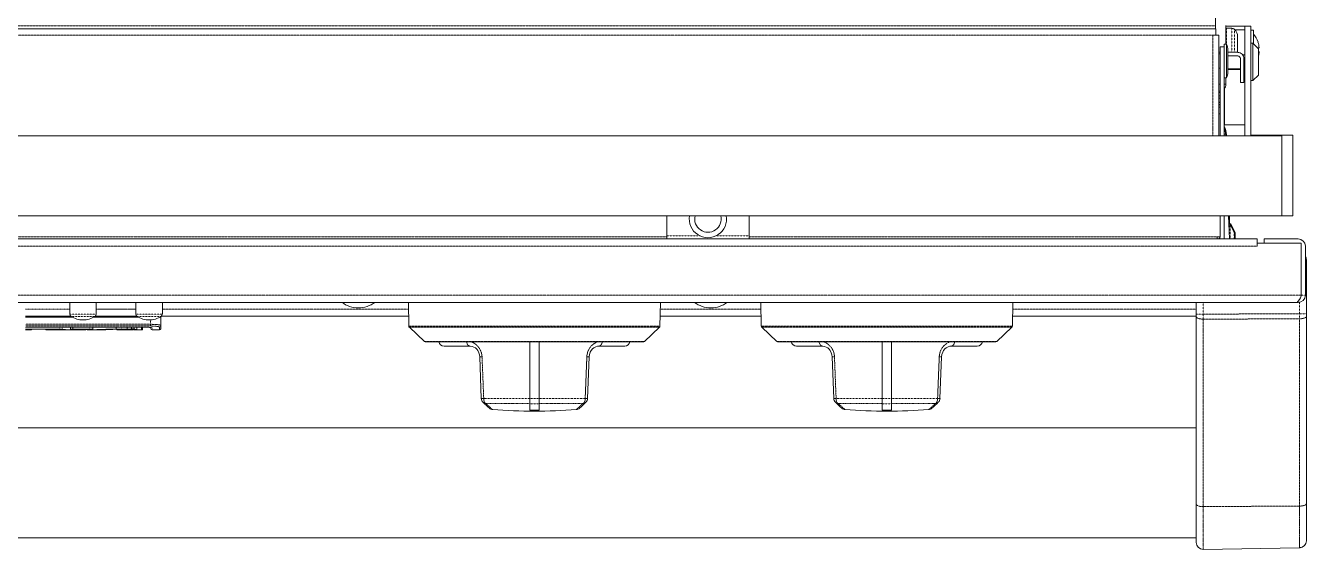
# Model space of a CAD drawing. Header units: millimetres. Extents: x 60499 to 556746, y 248297 to 497145.
# Drawn here: x 167626 to 179834, y 472501 to 477499 of the extents above; entities that cross this region are included whole.
import ezdxf

# ---------------------------------------------------------------- set-up
doc = ezdxf.new("R2010")
doc.units = ezdxf.units.MM
doc.linetypes.add('PHANTOM', pattern=[20, 10, -2, 2, -2, 2, -2])

msp = doc.modelspace()

# ---------------------------------------------------------------- linework, layer by layer
at = {"color": 7, "lineweight": 13, "ltscale": 0.03937}
for p, q in [((178969, 477497), (178969, 489141)), ((155841, 477467), (178970, 477467)), ((179247, 476448), (179247, 477493)), ((179306, 477493), (179306, 476452)), ((178999, 476448), (178999, 477408)), ((179011, 477297), (179011, 476448)), ((179051, 477297), (179051, 476448)), ((155245, 476448), (179600, 476448)), ((179600, 476452), (179600, 475684)), ((179600, 476448), (179600, 475684)), ((179705, 475684), (179705, 476452)), ((155245, 475684), (179600, 475684)), ((155512, 475464), (179366, 475464)), ((155120, 474858), (179756, 474858)), ((168919, 474725), (171278, 474725)), ((173675, 474725), (174637, 474725)), ((177034, 474725), (178785, 474725)), ((178784, 474722), (178784, 473661)), ((178785, 474722), (178785, 472933)), ((179834, 472938), (179834, 474725)), ((168754, 474622), (167626, 474622)), ((171438, 474482), (173515, 474482)), ((174797, 474482), (176875, 474482)), ((178785, 473661), (156109, 473661)), ((178785, 472611), (156109, 472611)), ((178784, 472611), (156109, 472611)), ((178851, 472501), (179768, 472517)), ((178852, 472501), (179769, 472517))]:
    msp.add_line(p, q, dxfattribs=at)
at = {"color": 7, "linetype": 'PHANTOM', "lineweight": 13, "ltscale": 0.03937}
for p, q in [((178969, 477497), (155841, 477497)), ((155867, 477408), (178944, 477408)), ((178944, 476448), (178944, 477408)), ((155512, 475395), (179366, 475395)), ((173737, 475484), (161140, 475484)), ((178985, 475484), (174524, 475484)), ((155092, 474926), (179785, 474926)), ((168930, 474793), (171277, 474793)), ((173676, 474793), (174636, 474793)), ((177035, 474793), (178785, 474793)), ((167626, 474649), (168818, 474649)), ((178852, 474746), (179769, 474749)), ((178852, 474698), (179769, 474701)), ((178852, 474698), (178852, 472909)), ((179769, 472915), (179769, 474701)), ((167626, 474633), (168818, 474633)), ((168754, 474622), (167626, 474622)), ((173673, 474630), (171280, 474630)), ((173669, 474621), (171284, 474621)), ((177032, 474630), (174639, 474630)), ((177028, 474621), (174643, 474621)), ((171429, 474486), (173524, 474486)), ((174788, 474486), (176883, 474486)), ((179769, 472915), (178852, 472909))]:
    msp.add_line(p, q, dxfattribs=at)
at = {"color": 7, "lineweight": 13, "ltscale": 0.00535}
msp.add_line((179067, 477321), (179067, 477501), dxfattribs=at)
at = {"color": 7, "lineweight": 13, "ltscale": 0.005356}
msp.add_line((179247, 477493), (179068, 477493), dxfattribs=at)
at = {"color": 7, "linetype": 'PHANTOM', "lineweight": 13, "ltscale": 2.52311e-06}
msp.add_line((179070, 477473), (179070, 477473), dxfattribs=at)
at = {"color": 7, "linetype": 'PHANTOM', "lineweight": 13, "ltscale": 0.003527}
for p, q in [((179072, 477473), (179072, 477354)), ((179123, 477473), (179123, 477354))]:
    msp.add_line(p, q, dxfattribs=at)
at = {"color": 7, "lineweight": 13, "ltscale": 0.001538}
msp.add_line((179123, 477473), (179072, 477473), dxfattribs=at)
at = {"color": 7, "linetype": 'PHANTOM', "lineweight": 13, "ltscale": 0.003302}
msp.add_line((179149, 477463), (179149, 477352), dxfattribs=at)
at = {"color": 7, "lineweight": 13, "ltscale": 0.002797}
msp.add_line((179153, 477458), (179247, 477458), dxfattribs=at)
at = {"color": 7, "lineweight": 13, "ltscale": 0.00175}
msp.add_line((179306, 477493), (179247, 477493), dxfattribs=at)
at = {"color": 7, "lineweight": 13, "ltscale": 0.0071}
msp.add_line((179247, 477220), (179247, 477458), dxfattribs=at)
at = {"color": 7, "lineweight": 13, "ltscale": 0.000674991}
msp.add_line((179306, 477454), (179329, 477454), dxfattribs=at)
at = {"color": 7, "lineweight": 13, "ltscale": 0.003787}
msp.add_line((179329, 477454), (179329, 477327), dxfattribs=at)
at = {"color": 7, "lineweight": 13, "ltscale": 0.000774954}
msp.add_line((178944, 477408), (178970, 477408), dxfattribs=at)
at = {"color": 7, "lineweight": 13, "ltscale": 0.000242819}
msp.add_line((178970, 477408), (178978, 477408), dxfattribs=at)
at = {"color": 7, "lineweight": 13, "ltscale": 0.000644414}
msp.add_line((178978, 477408), (178999, 477408), dxfattribs=at)
at = {"color": 7, "linetype": 'PHANTOM', "lineweight": 13, "ltscale": 0.000985333}
msp.add_line((179072, 477354), (179072, 477321), dxfattribs=at)
at = {"color": 7, "linetype": 'PHANTOM', "lineweight": 13, "ltscale": 0.003285}
msp.add_line((179123, 477354), (179123, 477244), dxfattribs=at)
at = {"color": 7, "linetype": 'PHANTOM', "lineweight": 13, "ltscale": 0.003212}
msp.add_line((179149, 477352), (179149, 477244), dxfattribs=at)
at = {"color": 7, "lineweight": 13, "ltscale": 0.000693013}
msp.add_line((179179, 477393), (179179, 477370), dxfattribs=at)
at = {"color": 7, "lineweight": 13, "ltscale": 0.001031}
msp.add_line((179179, 477370), (179179, 477335), dxfattribs=at)
at = {"color": 7, "lineweight": 13, "ltscale": 0.001179}
msp.add_line((179179, 477335), (179179, 477295), dxfattribs=at)
at = {"color": 7, "lineweight": 13, "ltscale": 2.57117e-05}
msp.add_line((179373, 477342), (179373, 477342), dxfattribs=at)
at = {"color": 7, "lineweight": 13, "ltscale": 0.000347348}
for p, q in [((178999, 477244), (179011, 477244)), ((179011, 477229), (178999, 477229)), ((179011, 477093), (178999, 477093)), ((178999, 476860), (179011, 476860)), ((178999, 476829), (179011, 476829)), ((178999, 476805), (179011, 476805)), ((179011, 476722), (178999, 476722))]:
    msp.add_line(p, q, dxfattribs=at)
at = {"color": 7, "lineweight": 13, "ltscale": 0.0012}
msp.add_line((179051, 477297), (179011, 477297), dxfattribs=at)
at = {"color": 7, "lineweight": 13, "ltscale": 0.000712477}
msp.add_line((179051, 477297), (179051, 477321), dxfattribs=at)
at = {"color": 7, "lineweight": 13, "ltscale": 0.00062501}
for p, q in [((179072, 477321), (179051, 477321)), ((179072, 477000), (179051, 477000))]:
    msp.add_line(p, q, dxfattribs=at)
at = {"color": 7, "lineweight": 13, "ltscale": 0.004787}
msp.add_line((179072, 477161), (179072, 477321), dxfattribs=at)
at = {"color": 7, "lineweight": 13, "ltscale": 0.003125}
for p, q in [((179085, 477161), (179085, 477266)), ((179085, 477161), (179085, 477056)), ((179705, 476452), (179600, 476452)), ((179600, 475684), (179705, 475684))]:
    msp.add_line(p, q, dxfattribs=at)
at = {"color": 7, "lineweight": 13, "ltscale": 0.002819}
for p, q in [((179085, 477244), (179180, 477244)), ((179180, 477211), (179085, 477211))]:
    msp.add_line(p, q, dxfattribs=at)
at = {"color": 7, "lineweight": 13, "ltscale": 0.001525}
msp.add_line((179179, 477295), (179179, 477244), dxfattribs=at)
at = {"color": 7, "lineweight": 13, "ltscale": 0.000585901}
msp.add_line((179228, 477220), (179247, 477220), dxfattribs=at)
at = {"color": 7, "lineweight": 13, "ltscale": 0.000549977}
for p, q in [((179306, 477331), (179325, 477331)), ((179306, 476974), (179325, 476974))]:
    msp.add_line(p, q, dxfattribs=at)
at = {"color": 7, "lineweight": 13, "ltscale": 0.010625}
msp.add_line((179325, 477331), (179325, 476974), dxfattribs=at)
at = {"color": 7, "lineweight": 13, "ltscale": 0.002227}
for p, q in [((179378, 477278), (179325, 477331)), ((179378, 477027), (179325, 476974))]:
    msp.add_line(p, q, dxfattribs=at)
at = {"color": 7, "lineweight": 13, "ltscale": 0.000353595}
msp.add_line((179384, 477288), (179372, 477288), dxfattribs=at)
at = {"color": 7, "lineweight": 13, "ltscale": 0.007475}
msp.add_line((179378, 477278), (179378, 477027), dxfattribs=at)
at = {"color": 7, "lineweight": 13, "ltscale": 0.000202209}
msp.add_line((179378, 477250), (179384, 477250), dxfattribs=at)
at = {"color": 7, "lineweight": 13, "ltscale": 0.004788}
msp.add_line((179072, 477000), (179072, 477161), dxfattribs=at)
at = {"color": 7, "lineweight": 13, "ltscale": 0.006775}
for p, q in [((179206, 477184), (179206, 476957)), ((179239, 477184), (179239, 476957))]:
    msp.add_line(p, q, dxfattribs=at)
at = {"color": 7, "lineweight": 13, "ltscale": 0.0018}
msp.add_line((179067, 476939), (179067, 477000), dxfattribs=at)
at = {"color": 7, "lineweight": 13, "ltscale": 0.003594}
for p, q in [((179085, 477085), (179206, 477085)), ((179085, 477080), (179206, 477080))]:
    msp.add_line(p, q, dxfattribs=at)
at = {"color": 7, "lineweight": 13, "ltscale": 0.003824}
for p, q in [((179205, 477085), (179205, 476957)), ((179205, 476957), (179205, 477085)), ((179206, 476957), (179206, 477085))]:
    msp.add_line(p, q, dxfattribs=at)
at = {"color": 7, "lineweight": 13, "ltscale": 0.000242939}
msp.add_line((179239, 477085), (179247, 477085), dxfattribs=at)
at = {"color": 7, "lineweight": 13, "ltscale": 0.000242639}
msp.add_line((179239, 477080), (179247, 477080), dxfattribs=at)
at = {"color": 7, "lineweight": 13, "ltscale": 0.000150065}
for p, q in [((179247, 477080), (179247, 477085)), ((179103, 475608), (179108, 475608))]:
    msp.add_line(p, q, dxfattribs=at)
at = {"color": 7, "linetype": 'PHANTOM', "lineweight": 13, "ltscale": 0.000347408}
msp.add_line((178999, 476939), (179011, 476939), dxfattribs=at)
at = {"color": 7, "lineweight": 13, "ltscale": 5.94132e-05}
msp.add_line((178999, 476873), (179001, 476873), dxfattribs=at)
at = {"color": 7, "linetype": 'PHANTOM', "lineweight": 13, "ltscale": 0.000481433}
msp.add_line((179051, 476939), (179067, 476939), dxfattribs=at)
at = {"color": 7, "lineweight": 13, "ltscale": 0.010319}
msp.add_line((179054, 476900), (179054, 476553), dxfattribs=at)
at = {"color": 7, "lineweight": 13, "ltscale": 1.622e-06}
msp.add_line((179205, 476957), (179205, 476957), dxfattribs=at)
at = {"color": 7, "lineweight": 13, "ltscale": 0.000999991}
msp.add_line((179239, 476957), (179206, 476957), dxfattribs=at)
at = {"color": 7, "lineweight": 13, "ltscale": 1.56192e-06}
msp.add_line((179206, 476957), (179206, 476957), dxfattribs=at)
at = {"color": 7, "lineweight": 13, "ltscale": 8.65065e-05}
for p, q in [((179051, 476805), (179054, 476805)), ((179051, 476670), (179054, 476670))]:
    msp.add_line(p, q, dxfattribs=at)
at = {"color": 7, "linetype": 'PHANTOM', "lineweight": 13, "ltscale": 0.000347348}
msp.add_line((179011, 476656), (178999, 476656), dxfattribs=at)
at = {"color": 7, "lineweight": 13, "ltscale": 0.00575}
msp.add_line((179247, 476553), (179054, 476553), dxfattribs=at)
at = {"color": 7, "lineweight": 13, "ltscale": 0.000362708}
msp.add_line((179066, 476448), (179066, 476460), dxfattribs=at)
at = {"color": 7, "lineweight": 13, "ltscale": 0.000355373}
msp.add_line((179073, 476448), (179073, 476460), dxfattribs=at)
at = {"color": 7, "lineweight": 13, "ltscale": 0.00875}
msp.add_line((179600, 476452), (179306, 476452), dxfattribs=at)
at = {"color": 7, "lineweight": 13, "ltscale": 0.005692}
for p, q in [((173737, 475492), (173737, 475684)), ((174524, 475684), (174524, 475492))]:
    msp.add_line(p, q, dxfattribs=at)
at = {"color": 7, "lineweight": 13, "ltscale": 0.005937}
for p, q in [((179011, 475484), (179011, 475684)), ((179051, 475484), (179051, 475684))]:
    msp.add_line(p, q, dxfattribs=at)
at = {"color": 7, "lineweight": 13, "ltscale": 0.006545}
msp.add_line((179100, 475464), (179093, 475684), dxfattribs=at)
at = {"color": 7, "lineweight": 13, "ltscale": 0.002244}
msp.add_line((179102, 475608), (179100, 475684), dxfattribs=at)
at = {"color": 7, "lineweight": 13, "ltscale": 0.000159316}
msp.add_line((179095, 475609), (179101, 475609), dxfattribs=at)
at = {"color": 7, "linetype": 'PHANTOM', "lineweight": 13, "ltscale": 0.004304}
msp.add_line((179101, 475609), (179101, 475464), dxfattribs=at)
at = {"color": 7, "linetype": 'PHANTOM', "lineweight": 13, "ltscale": 0.00010585}
msp.add_line((179108, 475608), (179108, 475605), dxfattribs=at)
at = {"color": 7, "linetype": 'PHANTOM', "lineweight": 13, "ltscale": 0.004166}
msp.add_line((179108, 475604), (179108, 475464), dxfattribs=at)
at = {"color": 7, "lineweight": 13, "ltscale": 0.002582}
for p, q in [((179147, 475526), (179108, 475604)), ((179154, 475526), (179115, 475604))]:
    msp.add_line(p, q, dxfattribs=at)
at = {"color": 7, "linetype": 'PHANTOM', "lineweight": 13, "ltscale": 0.000412708}
msp.add_line((179115, 475604), (179115, 475590), dxfattribs=at)
at = {"color": 7, "linetype": 'PHANTOM', "lineweight": 13, "ltscale": 0.001855}
msp.add_line((179147, 475464), (179147, 475526), dxfattribs=at)
at = {"color": 7, "lineweight": 13, "ltscale": 0.001744}
msp.add_line((179148, 475464), (179148, 475523), dxfattribs=at)
at = {"color": 7, "linetype": 'PHANTOM', "lineweight": 13, "ltscale": 0.001848}
msp.add_line((179154, 475464), (179154, 475526), dxfattribs=at)
at = {"color": 7, "lineweight": 13, "ltscale": 0.001737}
msp.add_line((179155, 475464), (179155, 475522), dxfattribs=at)
at = {"color": 7, "lineweight": 13, "ltscale": 0.000850047}
for p, q in [((173737, 475464), (173737, 475492)), ((174524, 475464), (174524, 475492)), ((179366, 475395), (179366, 475424))]:
    msp.add_line(p, q, dxfattribs=at)
at = {"color": 7, "linetype": 'PHANTOM', "lineweight": 13, "ltscale": 0.009382}
msp.add_line((173737, 475492), (174052, 475492), dxfattribs=at)
at = {"color": 7, "linetype": 'PHANTOM', "lineweight": 13, "ltscale": 0.009407}
msp.add_line((174208, 475492), (174524, 475492), dxfattribs=at)
at = {"color": 7, "lineweight": 13, "ltscale": 0.000604945}
msp.add_line((178985, 475484), (178985, 475464), dxfattribs=at)
at = {"color": 7, "lineweight": 13, "ltscale": 0.000775014}
msp.add_line((178985, 475484), (179011, 475484), dxfattribs=at)
at = {"color": 7, "lineweight": 13, "ltscale": 0.002045}
msp.add_line((179366, 475395), (179366, 475464), dxfattribs=at)
at = {"color": 7, "lineweight": 13, "ltscale": 0.012475}
msp.add_line((179785, 475424), (179366, 475424), dxfattribs=at)
at = {"color": 7, "lineweight": 13, "ltscale": 0.001195}
msp.add_line((179431, 475424), (179431, 475464), dxfattribs=at)
at = {"color": 7, "lineweight": 13, "ltscale": 0.00968}
msp.add_line((179756, 475464), (179431, 475464), dxfattribs=at)
at = {"color": 7, "lineweight": 13, "ltscale": 0.014805}
msp.add_line((179785, 475424), (179785, 474926), dxfattribs=at)
at = {"color": 7, "lineweight": 13, "ltscale": 0.013955}
msp.add_line((179825, 475395), (179825, 474926), dxfattribs=at)
at = {"color": 7, "linetype": 'PHANTOM', "lineweight": 13, "ltscale": 0.000284691}
msp.add_line((179834, 475265), (179825, 475265), dxfattribs=at)
at = {"color": 7, "lineweight": 13, "ltscale": 0.015365}
msp.add_line((179834, 474749), (179834, 475265), dxfattribs=at)
at = {"color": 7, "linetype": 'PHANTOM', "lineweight": 13, "ltscale": 0.001195}
msp.add_line((179825, 474926), (179785, 474926), dxfattribs=at)
at = {"color": 7, "lineweight": 13, "ltscale": 4.63847e-05}
msp.add_line((179785, 474925), (179785, 474926), dxfattribs=at)
at = {"color": 7, "linetype": 'PHANTOM', "lineweight": 13, "ltscale": 0.012545}
msp.add_line((167626, 474793), (168048, 474793), dxfattribs=at)
at = {"color": 7, "lineweight": 13, "ltscale": 0.003343}
for p, q in [((168048, 474858), (168048, 474745)), ((168300, 474858), (168300, 474745)), ((168678, 474858), (168678, 474745)), ((168930, 474858), (168930, 474745))]:
    msp.add_line(p, q, dxfattribs=at)
at = {"color": 7, "linetype": 'PHANTOM', "lineweight": 13, "ltscale": 0.01125}
msp.add_line((168300, 474793), (168678, 474793), dxfattribs=at)
at = {"color": 7, "lineweight": 13, "ltscale": 0.00678}
for p, q in [((171280, 474630), (171276, 474858)), ((173673, 474630), (173677, 474858)), ((174639, 474630), (174635, 474858)), ((177032, 474630), (177036, 474858))]:
    msp.add_line(p, q, dxfattribs=at)
at = {"color": 7, "lineweight": 13, "ltscale": 0.003317}
msp.add_line((178785, 474858), (178785, 474746), dxfattribs=at)
at = {"color": 7, "linetype": 'PHANTOM', "lineweight": 13, "ltscale": 0.003317}
msp.add_line((178852, 474858), (178852, 474746), dxfattribs=at)
at = {"color": 7, "lineweight": 13, "ltscale": 0.000338817}
msp.add_line((179756, 474858), (179756, 474869), dxfattribs=at)
at = {"color": 7, "linetype": 'PHANTOM', "lineweight": 13, "ltscale": 0.003266}
msp.add_line((179769, 474749), (179769, 474859), dxfattribs=at)
at = {"color": 7, "lineweight": 13, "ltscale": 0.012852}
msp.add_line((167626, 474725), (168058, 474725), dxfattribs=at)
at = {"color": 7, "lineweight": 13, "ltscale": 0.013259}
msp.add_line((168072, 474716), (167626, 474716), dxfattribs=at)
at = {"color": 7, "linetype": 'PHANTOM', "lineweight": 13, "ltscale": 0.0075}
for p, q in [((168048, 474745), (168300, 474745)), ((168678, 474745), (168930, 474745))]:
    msp.add_line(p, q, dxfattribs=at)
at = {"color": 7, "linetype": 'PHANTOM', "lineweight": 13, "ltscale": 0.003393}
for p, q in [((168060, 474723), (168174, 474723)), ((168174, 474723), (168288, 474723)), ((168690, 474723), (168804, 474723)), ((168804, 474723), (168918, 474723))]:
    msp.add_line(p, q, dxfattribs=at)
at = {"color": 7, "lineweight": 13, "ltscale": 0.012678}
msp.add_line((168702, 474716), (168276, 474716), dxfattribs=at)
at = {"color": 7, "lineweight": 13, "ltscale": 0.011863}
msp.add_line((168289, 474725), (168688, 474725), dxfattribs=at)
at = {"color": 7, "linetype": 'PHANTOM', "lineweight": 13, "ltscale": 0.001223}
msp.add_line((168818, 474690), (168818, 474649), dxfattribs=at)
at = {"color": 7, "linetype": 'PHANTOM', "lineweight": 13, "ltscale": 0.000496331}
msp.add_line((168818, 474649), (168818, 474633), dxfattribs=at)
at = {"color": 7, "lineweight": 13, "ltscale": 0.0003168}
msp.add_line((168916, 474716), (168906, 474716), dxfattribs=at)
at = {"color": 7, "lineweight": 13, "ltscale": 0.002354}
msp.add_line((168916, 474716), (168916, 474637), dxfattribs=at)
at = {"color": 7, "lineweight": 13, "ltscale": 8.66267e-05}
msp.add_line((178784, 474725), (178784, 474722), dxfattribs=at)
at = {"color": 7, "linetype": 'PHANTOM', "lineweight": 13, "ltscale": 0.002009}
msp.add_line((178852, 474746), (178785, 474746), dxfattribs=at)
at = {"color": 7, "lineweight": 13, "ltscale": 0.000725573}
for p, q in [((178785, 474746), (178785, 474722)), ((179834, 474725), (179834, 474749))]:
    msp.add_line(p, q, dxfattribs=at)
at = {"color": 7, "linetype": 'PHANTOM', "lineweight": 13, "ltscale": 0.001433}
for p, q in [((178852, 474746), (178852, 474698)), ((179769, 474701), (179769, 474749))]:
    msp.add_line(p, q, dxfattribs=at)
at = {"color": 7, "linetype": 'PHANTOM', "lineweight": 13, "ltscale": 0.001941}
msp.add_line((179769, 474749), (179834, 474749), dxfattribs=at)
at = {"color": 7, "lineweight": 13, "ltscale": 0.007763}
msp.add_line((167887, 474603), (167626, 474603), dxfattribs=at)
at = {"color": 7, "lineweight": 13, "ltscale": 0.001653}
msp.add_line((167682, 474595), (167626, 474595), dxfattribs=at)
at = {"color": 7, "linetype": 'PHANTOM', "lineweight": 13, "ltscale": 7.7976e-05}
msp.add_line((167682, 474597), (167682, 474599), dxfattribs=at)
at = {"color": 7, "lineweight": 13, "ltscale": 8.24215e-05}
msp.add_line((167682, 474597), (167682, 474599), dxfattribs=at)
at = {"color": 7, "lineweight": 13, "ltscale": 3.59458e-05}
msp.add_line((167682, 474595), (167682, 474597), dxfattribs=at)
at = {"color": 7, "lineweight": 13, "ltscale": 1.60297e-06}
msp.add_line((167682, 474597), (167682, 474597), dxfattribs=at)
at = {"color": 7, "lineweight": 13, "ltscale": 1.19384e-05}
msp.add_line((167682, 474596), (167682, 474595), dxfattribs=at)
at = {"color": 7, "lineweight": 13, "ltscale": 4.37654e-05}
msp.add_line((167718, 474602), (167720, 474602), dxfattribs=at)
at = {"color": 7, "lineweight": 13, "ltscale": 0.000826205}
msp.add_line((167752, 474602), (167780, 474602), dxfattribs=at)
at = {"color": 7, "lineweight": 13, "ltscale": 0.000143494}
msp.add_line((167780, 474602), (167785, 474602), dxfattribs=at)
at = {"color": 7, "lineweight": 13, "ltscale": 4.89002e-05}
msp.add_line((167819, 474598), (167819, 474599), dxfattribs=at)
at = {"color": 7, "lineweight": 13, "ltscale": 0.00197}
msp.add_line((167886, 474595), (167820, 474595), dxfattribs=at)
at = {"color": 7, "lineweight": 13, "ltscale": 2.03077e-05}
msp.add_line((167886, 474595), (167886, 474596), dxfattribs=at)
at = {"color": 7, "lineweight": 13, "ltscale": 0.001936}
msp.add_line((167952, 474603), (167887, 474603), dxfattribs=at)
at = {"color": 7, "lineweight": 13, "ltscale": 7.16185e-05}
msp.add_line((167902, 474596), (167904, 474596), dxfattribs=at)
at = {"color": 7, "lineweight": 13, "ltscale": 0.000263482}
msp.add_line((167904, 474596), (167913, 474596), dxfattribs=at)
at = {"color": 7, "lineweight": 13, "ltscale": 0.000449638}
msp.add_line((167913, 474596), (167928, 474595), dxfattribs=at)
at = {"color": 7, "lineweight": 13, "ltscale": 0.00457}
msp.add_line((168082, 474595), (167928, 474595), dxfattribs=at)
at = {"color": 7, "linetype": 'PHANTOM', "lineweight": 13, "ltscale": 0.000563013}
msp.add_line((167952, 474603), (167952, 474622), dxfattribs=at)
at = {"color": 7, "lineweight": 13, "ltscale": 9.0682e-05}
msp.add_line((167955, 474603), (167952, 474603), dxfattribs=at)
at = {"color": 7, "linetype": 'PHANTOM', "lineweight": 13, "ltscale": 0.000597736}
msp.add_line((167979, 474602), (167979, 474622), dxfattribs=at)
at = {"color": 7, "lineweight": 13, "ltscale": 2.47084e-05}
msp.add_line((167980, 474602), (167979, 474602), dxfattribs=at)
at = {"color": 7, "lineweight": 13, "ltscale": 0.000585841}
msp.add_line((168054, 474602), (168054, 474622), dxfattribs=at)
at = {"color": 7, "lineweight": 13, "ltscale": 9.03513e-05}
msp.add_line((168076, 474619), (168076, 474622), dxfattribs=at)
at = {"color": 7, "lineweight": 13, "ltscale": 0.000473984}
msp.add_line((168076, 474619), (168076, 474603), dxfattribs=at)
at = {"color": 7, "lineweight": 13, "ltscale": 0.00434}
msp.add_line((168222, 474603), (168076, 474603), dxfattribs=at)
at = {"color": 7, "lineweight": 13, "ltscale": 0.000168899}
msp.add_line((168087, 474595), (168082, 474595), dxfattribs=at)
at = {"color": 7, "lineweight": 13, "ltscale": 0.000203276}
msp.add_line((168094, 474596), (168087, 474595), dxfattribs=at)
at = {"color": 7, "lineweight": 13, "ltscale": 1.69815e-05}
msp.add_line((168089, 474601), (168089, 474601), dxfattribs=at)
at = {"color": 7, "linetype": 'PHANTOM', "lineweight": 13, "ltscale": 0.00015427}
msp.add_line((168094, 474596), (168094, 474601), dxfattribs=at)
at = {"color": 7, "lineweight": 13, "ltscale": 0.000201595}
msp.add_line((168101, 474596), (168094, 474596), dxfattribs=at)
at = {"color": 7, "lineweight": 13, "ltscale": 5.23845e-05}
msp.add_line((168120, 474598), (168120, 474596), dxfattribs=at)
at = {"color": 7, "lineweight": 13, "ltscale": 2.27526e-05}
msp.add_line((168120, 474595), (168120, 474596), dxfattribs=at)
at = {"color": 7, "lineweight": 13, "ltscale": 0.00235}
msp.add_line((168199, 474595), (168120, 474595), dxfattribs=at)
at = {"color": 7, "lineweight": 13, "ltscale": 4.722e-05}
msp.add_line((168199, 474598), (168199, 474596), dxfattribs=at)
at = {"color": 7, "lineweight": 13, "ltscale": 2.0445e-06}
msp.add_line((168199, 474597), (168199, 474597), dxfattribs=at)
at = {"color": 7, "lineweight": 13, "ltscale": 2.76357e-06}
msp.add_line((168199, 474597), (168199, 474597), dxfattribs=at)
at = {"color": 7, "lineweight": 13, "ltscale": 0.000127717}
msp.add_line((168212, 474596), (168212, 474600), dxfattribs=at)
at = {"color": 7, "lineweight": 13, "ltscale": 0.004349}
msp.add_line((168360, 474595), (168214, 474595), dxfattribs=at)
at = {"color": 7, "lineweight": 13, "ltscale": 0.000481943}
msp.add_line((168238, 474603), (168222, 474603), dxfattribs=at)
at = {"color": 7, "linetype": 'PHANTOM', "lineweight": 13, "ltscale": 0.000550878}
msp.add_line((168238, 474604), (168238, 474622), dxfattribs=at)
at = {"color": 7, "lineweight": 13, "ltscale": 0.00024219}
msp.add_line((168247, 474603), (168238, 474603), dxfattribs=at)
at = {"color": 7, "lineweight": 13, "ltscale": 6.61299e-05}
msp.add_line((168239, 474601), (168241, 474601), dxfattribs=at)
at = {"color": 7, "lineweight": 13, "ltscale": 0.000135287}
msp.add_line((168266, 474618), (168266, 474622), dxfattribs=at)
at = {"color": 7, "lineweight": 13, "ltscale": 0.000436978}
msp.add_line((168266, 474618), (168266, 474603), dxfattribs=at)
at = {"color": 7, "lineweight": 13, "ltscale": 4.55361e-05}
msp.add_line((168488, 474622), (168488, 474621), dxfattribs=at)
at = {"color": 7, "lineweight": 13, "ltscale": 0.000493928}
msp.add_line((168488, 474621), (168488, 474604), dxfattribs=at)
at = {"color": 7, "lineweight": 13, "ltscale": 0.00013024}
msp.add_line((168496, 474596), (168496, 474601), dxfattribs=at)
at = {"color": 7, "lineweight": 13, "ltscale": 2.73996e-06}
msp.add_line((168496, 474596), (168496, 474596), dxfattribs=at)
at = {"color": 7, "lineweight": 13, "ltscale": 6.43935e-05}
msp.add_line((168498, 474596), (168496, 474596), dxfattribs=at)
at = {"color": 7, "linetype": 'PHANTOM', "lineweight": 13, "ltscale": 0.000136849}
msp.add_line((168498, 474596), (168498, 474601), dxfattribs=at)
at = {"color": 7, "lineweight": 13, "ltscale": 0.000400798}
msp.add_line((168512, 474596), (168498, 474596), dxfattribs=at)
at = {"color": 7, "lineweight": 13, "ltscale": 0.000135647}
msp.add_line((168512, 474596), (168512, 474601), dxfattribs=at)
at = {"color": 7, "lineweight": 13, "ltscale": 0.004232}
msp.add_line((168654, 474596), (168512, 474596), dxfattribs=at)
at = {"color": 7, "linetype": 'PHANTOM', "lineweight": 13, "ltscale": 0.000559289}
msp.add_line((168542, 474603), (168542, 474622), dxfattribs=at)
at = {"color": 7, "lineweight": 13, "ltscale": 1.56234e-05}
msp.add_line((168543, 474603), (168542, 474603), dxfattribs=at)
at = {"color": 7, "lineweight": 13, "ltscale": 0.001552}
msp.add_line((168595, 474602), (168543, 474603), dxfattribs=at)
at = {"color": 7, "lineweight": 13, "ltscale": 0.000152107}
msp.add_line((168595, 474617), (168595, 474622), dxfattribs=at)
at = {"color": 7, "lineweight": 13, "ltscale": 0.000412948}
msp.add_line((168595, 474617), (168595, 474603), dxfattribs=at)
at = {"color": 7, "lineweight": 13, "ltscale": 3.07579e-05}
msp.add_line((168595, 474602), (168595, 474603), dxfattribs=at)
at = {"color": 7, "lineweight": 13, "ltscale": 0.000491886}
msp.add_line((168637, 474622), (168637, 474606), dxfattribs=at)
at = {"color": 7, "lineweight": 13, "ltscale": 5.12151e-05}
msp.add_line((168659, 474606), (168658, 474607), dxfattribs=at)
at = {"color": 7, "linetype": 'PHANTOM', "lineweight": 13, "ltscale": 0.000474945}
msp.add_line((168659, 474606), (168659, 474622), dxfattribs=at)
at = {"color": 7, "lineweight": 13, "ltscale": 0.000131473}
msp.add_line((168669, 474602), (168665, 474604), dxfattribs=at)
at = {"color": 7, "linetype": 'PHANTOM', "lineweight": 13, "ltscale": 0.000610592}
msp.add_line((168668, 474602), (168668, 474622), dxfattribs=at)
at = {"color": 7, "lineweight": 13, "ltscale": 0.00051195}
msp.add_line((168687, 474622), (168687, 474605), dxfattribs=at)
at = {"color": 7, "lineweight": 13, "ltscale": 5.31054e-05}
msp.add_line((168687, 474605), (168687, 474603), dxfattribs=at)
at = {"color": 7, "lineweight": 13, "ltscale": 0.000222514}
msp.add_line((168687, 474603), (168687, 474596), dxfattribs=at)
at = {"color": 7, "lineweight": 13, "ltscale": 0.001282}
msp.add_line((168730, 474596), (168687, 474596), dxfattribs=at)
at = {"color": 7, "lineweight": 13, "ltscale": 0.000494889}
msp.add_line((168730, 474622), (168730, 474606), dxfattribs=at)
at = {"color": 7, "lineweight": 13, "ltscale": 7.01664e-05}
msp.add_line((168730, 474606), (168730, 474603), dxfattribs=at)
at = {"color": 7, "lineweight": 13, "ltscale": 0.000213623}
msp.add_line((168730, 474603), (168730, 474596), dxfattribs=at)
at = {"color": 7, "lineweight": 13, "ltscale": 0.000773152}
msp.add_line((168742, 474596), (168742, 474622), dxfattribs=at)
at = {"color": 7, "lineweight": 13, "ltscale": 0.000341911}
msp.add_line((168742, 474622), (168754, 474622), dxfattribs=at)
at = {"color": 7, "linetype": 'PHANTOM', "lineweight": 13, "ltscale": 2.64325e-06}
msp.add_line((168754, 474622), (168754, 474622), dxfattribs=at)
at = {"color": 7, "lineweight": 13, "ltscale": 0.000157874}
msp.add_line((168819, 474612), (168819, 474618), dxfattribs=at)
at = {"color": 7, "linetype": 'PHANTOM', "lineweight": 13, "ltscale": 0.000517838}
msp.add_line((168832, 474595), (168832, 474613), dxfattribs=at)
at = {"color": 7, "lineweight": 13, "ltscale": 0.002109}
msp.add_line((168903, 474595), (168832, 474595), dxfattribs=at)
at = {"color": 7, "linetype": 'PHANTOM', "lineweight": 13, "ltscale": 0.000743596}
msp.add_line((168903, 474620), (168903, 474595), dxfattribs=at)
at = {"color": 7, "lineweight": 13, "ltscale": 0.000741193}
msp.add_line((168916, 474637), (168916, 474612), dxfattribs=at)
at = {"color": 7, "lineweight": 13, "ltscale": 0.005906}
for p, q in [((171284, 474621), (171429, 474486)), ((173669, 474621), (173524, 474486)), ((174643, 474621), (174788, 474486)), ((177028, 474621), (176883, 474486))]:
    msp.add_line(p, q, dxfattribs=at)
at = {"color": 7, "lineweight": 13, "ltscale": 0.007428}
for p, q in [((171615, 474440), (171865, 474440)), ((173088, 474440), (173337, 474440)), ((174975, 474440), (175224, 474440)), ((176447, 474440), (176697, 474440))]:
    msp.add_line(p, q, dxfattribs=at)
at = {"color": 7, "lineweight": 13, "ltscale": 0.016151}
for p, q in [((172433, 474482), (172433, 473940)), ((172520, 474482), (172520, 473940)), ((175792, 474482), (175792, 473940)), ((175879, 474482), (175879, 473940))]:
    msp.add_line(p, q, dxfattribs=at)
at = {"color": 7, "lineweight": 13, "ltscale": 0.011891}
for p, q in [((171970, 473940), (171955, 474339)), ((172983, 473940), (172998, 474339)), ((175329, 473940), (175314, 474339)), ((176342, 473940), (176357, 474339))]:
    msp.add_line(p, q, dxfattribs=at)
at = {"color": 7, "lineweight": 13, "ltscale": 0.01189}
for p, q in [((171955, 474339), (171970, 473940)), ((175314, 474339), (175329, 473940))]:
    msp.add_line(p, q, dxfattribs=at)
at = {"color": 7, "linetype": 'PHANTOM', "lineweight": 13, "ltscale": 0.011891}
for p, q in [((171977, 474339), (171993, 473940)), ((172960, 473940), (172976, 474339)), ((175336, 474339), (175352, 473940)), ((176319, 473940), (176335, 474339))]:
    msp.add_line(p, q, dxfattribs=at)
at = {"color": 7, "linetype": 'PHANTOM', "lineweight": 13, "ltscale": 0.013092}
for p, q in [((172433, 473940), (171993, 473940)), ((172960, 473940), (172520, 473940)), ((175792, 473940), (175352, 473940)), ((176319, 473940), (175879, 473940))]:
    msp.add_line(p, q, dxfattribs=at)
at = {"color": 7, "lineweight": 13, "ltscale": 0.001498}
for p, q in [((172433, 473889), (172433, 473940)), ((172520, 473889), (172520, 473940)), ((175792, 473889), (175792, 473940)), ((175879, 473889), (175879, 473940))]:
    msp.add_line(p, q, dxfattribs=at)
at = {"color": 7, "linetype": 'PHANTOM', "lineweight": 13, "ltscale": 0.0026}
for p, q in [((172520, 473940), (172433, 473940)), ((175879, 473940), (175792, 473940)), ((172520, 473889), (172433, 473889)), ((175879, 473889), (175792, 473889))]:
    msp.add_line(p, q, dxfattribs=at)
at = {"color": 7, "linetype": 'PHANTOM', "lineweight": 13, "ltscale": 0.012417}
for p, q in [((172016, 473892), (172433, 473892)), ((172520, 473892), (172937, 473892)), ((175375, 473892), (175792, 473892)), ((175879, 473892), (176296, 473892))]:
    msp.add_line(p, q, dxfattribs=at)
at = {"color": 7, "lineweight": 13, "ltscale": 0.001733}
for p, q in [((172433, 473831), (172433, 473889)), ((172520, 473831), (172520, 473889)), ((175792, 473831), (175792, 473889)), ((175879, 473831), (175879, 473889))]:
    msp.add_line(p, q, dxfattribs=at)
at = {"color": 7, "lineweight": 13, "ltscale": 0.0026}
for p, q in [((172520, 473831), (172433, 473831)), ((175879, 473831), (175792, 473831))]:
    msp.add_line(p, q, dxfattribs=at)
at = {"color": 7, "lineweight": 13, "ltscale": 0.010558}
msp.add_line((179834, 472938), (179834, 472584), dxfattribs=at)
at = {"color": 7, "lineweight": 13, "ltscale": 0.010864}
msp.add_line((178785, 472568), (178785, 472933), dxfattribs=at)
at = {"color": 7, "linetype": 'PHANTOM', "lineweight": 13, "ltscale": 0.012131}
msp.add_line((178852, 472501), (178852, 472909), dxfattribs=at)
at = {"color": 7, "linetype": 'PHANTOM', "lineweight": 13, "ltscale": 0.011825}
msp.add_line((179769, 472915), (179769, 472517), dxfattribs=at)
at = {"color": 7, "lineweight": 13, "ltscale": 0.001315}
msp.add_line((178784, 472567), (178784, 472611), dxfattribs=at)
at = {"color": 7, "lineweight": 13, "ltscale": 3.44833e-05}
msp.add_line((178850, 472501), (178851, 472501), dxfattribs=at)
at = {"color": 7, "lineweight": 13, "ltscale": 3.44243e-05}
msp.add_line((178851, 472501), (178852, 472501), dxfattribs=at)
at = {"color": 7, "linetype": 'PHANTOM', "lineweight": 13, "ltscale": 7.44917e-06}
msp.add_line((178851, 472501), (178851, 472501), dxfattribs=at)
at = {"color": 7, "linetype": 'PHANTOM', "lineweight": 13, "ltscale": 0.03937}
for points in [[(179066, 476460), (179066, 476460), (179065, 476460), (179065, 476460), (179065, 476460), (179064, 476461), (179051, 476462)], [(179073, 476460), (179073, 476460), (179073, 476460), (179072, 476460), (179072, 476460), (179065, 476461)], [(168916, 474637), (168916, 474638), (168916, 474638), (168915, 474639), (168912, 474640), (168904, 474643), (168890, 474645), (168872, 474647), (168818, 474649)], [(168832, 474613), (168832, 474613), (168832, 474614), (168831, 474615), (168828, 474616), (168818, 474618), (168789, 474621), (168754, 474622)], [(168903, 474620), (168903, 474621), (168902, 474622), (168901, 474623), (168897, 474625), (168884, 474628), (168854, 474631), (168818, 474633)], [(171871, 474482), (171894, 474473), (171906, 474466), (171918, 474457), (171929, 474447), (171941, 474434), (171952, 474419), (171963, 474399), (171968, 474387), (171972, 474374), (171976, 474353), (171977, 474339)], [(172976, 474339), (172978, 474362), (172982, 474377), (172986, 474391), (172997, 474413), (173008, 474430), (173020, 474444), (173031, 474454), (173041, 474462), (173054, 474470), (173067, 474477), (173081, 474482)], [(175231, 474482), (175254, 474473), (175265, 474466), (175277, 474457), (175289, 474447), (175300, 474434), (175312, 474419), (175322, 474399), (175327, 474387), (175331, 474374), (175335, 474353), (175336, 474339)], [(176335, 474339), (176337, 474362), (176341, 474377), (176345, 474391), (176356, 474413), (176367, 474430), (176379, 474444), (176390, 474454), (176401, 474462), (176413, 474470), (176426, 474477), (176441, 474482)], [(171977, 474339), (171956, 474339), (171955, 474339), (171955, 474339), (171955, 474339), (171955, 474339)], [(172976, 474339), (172997, 474339), (172998, 474339), (172998, 474339), (172998, 474339)], [(175336, 474339), (175316, 474339), (175314, 474339), (175314, 474339), (175314, 474339), (175314, 474339)], [(176335, 474339), (176357, 474339), (176357, 474339), (176357, 474339), (176357, 474339)], [(171970, 473940), (171970, 473940), (171970, 473940), (171971, 473940), (171992, 473940), (171993, 473940)], [(172960, 473940), (172982, 473940), (172983, 473940), (172983, 473940), (172983, 473940)], [(175329, 473940), (175329, 473940), (175329, 473940), (175330, 473940), (175352, 473940), (175352, 473940)], [(176319, 473940), (176341, 473940), (176342, 473940), (176342, 473940), (176342, 473940)]]:
    msp.add_lwpolyline(points, dxfattribs=at)
at = {"color": 7, "lineweight": 13, "ltscale": 0.03937}
for points in [[(179749, 474860), (179749, 474860), (179750, 474862), (179755, 474868), (179769, 474886), (179778, 474902), (179782, 474910), (179784, 474919), (179785, 474926)], [(179756, 474858), (179751, 474858), (179750, 474859), (179750, 474859), (179749, 474860)], [(167682, 474599), (167682, 474599), (167682, 474599), (167684, 474600), (167697, 474601), (167718, 474602)], [(167785, 474602), (167810, 474601), (167817, 474600), (167819, 474599), (167819, 474599), (167820, 474599), (167820, 474599)], [(167820, 474595), (167820, 474595), (167820, 474596), (167819, 474596), (167819, 474596), (167819, 474597)], [(168076, 474603), (168059, 474603), (168054, 474603), (168054, 474603), (168054, 474603)], [(168054, 474603), (168054, 474602), (168054, 474602), (168054, 474602), (168057, 474602)], [(168089, 474601), (168117, 474599), (168120, 474598), (168120, 474598)], [(168199, 474597), (168200, 474598), (168201, 474598), (168212, 474600)], [(168488, 474604), (168391, 474603), (168305, 474600), (168231, 474596), (168214, 474595)], [(168241, 474601), (168255, 474601), (168265, 474602), (168266, 474602), (168266, 474602), (168266, 474602)], [(168266, 474602), (168266, 474602), (168266, 474603), (168264, 474603), (168247, 474603)], [(168360, 474595), (168390, 474597), (168457, 474600), (168482, 474601)], [(168482, 474601), (168521, 474600), (168592, 474599), (168660, 474596)], [(168637, 474606), (168630, 474604), (168616, 474603), (168595, 474602)], [(168658, 474607), (168649, 474607), (168637, 474606)], [(168742, 474596), (168742, 474596), (168742, 474596), (168730, 474596)], [(168826, 474616), (168803, 474620), (168766, 474622), (168754, 474622)], [(168819, 474618), (168798, 474620), (168756, 474622), (168754, 474622)], [(168916, 474612), (168915, 474604), (168910, 474598), (168903, 474595)], [(171865, 474440), (171882, 474438), (171899, 474432), (171913, 474423), (171926, 474411), (171936, 474398), (171946, 474378), (171953, 474356), (171955, 474339)], [(172998, 474339), (173001, 474362), (173009, 474383), (173017, 474398), (173029, 474414), (173043, 474425), (173061, 474435), (173078, 474440), (173088, 474440)], [(175224, 474440), (175241, 474438), (175258, 474432), (175273, 474423), (175285, 474411), (175295, 474398), (175306, 474378), (175312, 474356), (175314, 474339)], [(176357, 474339), (176361, 474362), (176368, 474383), (176376, 474398), (176389, 474414), (176402, 474425), (176420, 474435), (176437, 474440), (176447, 474440)]]:
    msp.add_lwpolyline(points, dxfattribs=at)
for centre, radius, start, end in [((179070, 477468), 4.2, 90, 127.4309), ((179072, 477469), 4.2, 90, 180), ((179123, 477436), 37.2, 46.9492, 90), ((179083, 477393), 95.9, 360, 46.9492), ((179166, 477269), 220, 19.4121, 42.2494), ((179166, 477269), 219, 4.9493, 19.4871), ((178955, 477266), 130, 0, 25.4223), ((179166, 477269), 207, 3.7375, 5.2327), ((179166, 477269), 207, 3.6908, 5.229), ((179166, 477269), 219, 344.8775, 355.0507), ((178955, 477056), 130, 334.5777, 0), ((179000, 476939), 66.2, 270, 279.0911), ((179001, 476939), 66.2, 270, 278.4286), ((179001, 476939), 66.2, 319.0877, 0), ((178916, 476454), 156, 2, 30.3087), ((178909, 476455), 156, 2, 24.7092), ((174130, 475653), 178, 170.119, 9.881), ((174130, 475653), 126, 165.8822, 14.1178), ((179101, 475600), 8.4, 26.5651, 90), ((179108, 475600), 8.4, 26.5651, 90), ((179139, 475523), 8.4, 360, 26.565), ((179146, 475522), 8.4, 360, 26.565), ((178985, 475484), 26, 308.6787, 0), ((178985, 475484), 66.3, 342.1614, 0), ((179756, 475395), 68.7, 360, 90), ((179768, 475265), 66.3, 0, 31.1376), ((179756, 474926), 68.7, 270, 0), ((170798, 475070), 264, 233.4053, 270), ((170798, 475070), 264, 270, 306.5947), ((174158, 475070), 264, 233.4053, 270), ((174158, 475070), 264, 270, 306.5947), ((168074, 474745), 26.2, 180, 237.1217), ((168174, 474900), 210, 237.1217, 270), ((168174, 474900), 210, 270, 302.8783), ((168274, 474745), 26.2, 302.8783, 360), ((168704, 474745), 26.2, 180, 237.1217), ((168804, 474900), 210, 237.1217, 270), ((168804, 474900), 210, 270, 302.8783), ((168903, 474745), 26.2, 302.8783, 360), ((167683, 474598), 1.6, 142.8439, 175.8566), ((167685, 474599), 3.55, 184.1863, 211.7893), ((167750, 471164), 3438, 89.9603, 90.5009), ((167814, 474596), 6.4, 359.9446, 25.4391), ((167819, 474596), 0.757, 296.8901, 9.7477), ((167888, 474269), 327, 87.6215, 90.4017), ((167958, 474356), 247, 86.918, 90.6313), ((167963, 474484), 120, 82.4093, 86.2346), ((168083, 475410), 815, 262.7154, 269.8839), ((168118, 476074), 1474, 267.6198, 268.8612), ((168139, 473569), 1028, 91.0717, 92.1426), ((168105, 474598), 15.8, 352.2177, 1.0029), ((168201, 474596), 1.95, 169.7928, 209.497), ((168199, 474596), 0.568, 320.9629, 14.7296), ((168248, 474163), 438, 91.1543, 94.6933), ((168214, 474600), 4.85, 255.6102, 277.1716), ((168488, 472378), 2226, 88.6043, 89.9942), ((168657, 474591), 15.2, 57.9805, 80.8363), ((168676, 475267), 671, 268.6721, 270.9818), ((168680, 474618), 20, 236.486, 246.513), ((168694, 474650), 54.3, 245.7924, 262.4671), ((171292, 474630), 12.6, 181, 227), ((173660, 474630), 12.6, 313, 359), ((174652, 474630), 12.6, 181, 227), ((177020, 474630), 12.6, 313, 359), ((171438, 474495), 12.6, 227, 270), ((171615, 474491), 50.4, 189.5941, 270), ((173337, 474491), 50.4, 270, 350.4059), ((173515, 474495), 12.6, 270, 313), ((174797, 474495), 12.6, 227, 270), ((174975, 474491), 50.4, 189.5941, 270), ((176697, 474491), 50.4, 270, 350.4059), ((176875, 474495), 12.6, 270, 313), ((172020, 473942), 50.4, 182.1915, 227.519), ((172020, 473942), 50.4, 182.1704, 227.4959), ((172933, 473942), 50.4, 312.5, 357.8085), ((175379, 473942), 50.4, 182.1915, 227.519), ((175379, 473942), 50.4, 182.1704, 227.4959), ((176292, 473942), 50.4, 312.5, 357.8085), ((182270, 485126), 15221, 227.4965, 227.8099), ((172081, 473886), 50.4, 227.8586, 265.4594), ((172476, 478859), 5039, 265.4597, 270), ((172476, 478859), 5039, 270, 274.5403), ((172871, 473886), 50.4, 274.5406, 312.1414), ((162683, 485126), 15221, 312.1901, 312.5034), ((185629, 485126), 15221, 227.4965, 227.8099), ((175441, 473886), 50.4, 227.8586, 265.4594), ((175836, 478859), 5039, 265.4597, 270), ((175836, 478859), 5039, 270, 274.5403), ((176231, 473886), 50.4, 274.5406, 312.1414), ((166042, 485126), 15221, 312.1901, 312.5034), ((179768, 472584), 66.3, 271, 360), ((178850, 472567), 66.3, 180, 270), ((178851, 472568), 66.3, 180, 270), ((179767, 472583), 66.3, 271, 284.6581)]:
    msp.add_arc(centre, radius, start, end, dxfattribs=at)
at = {"color": 7, "linetype": 'PHANTOM', "lineweight": 13, "ltscale": 0.03937}
for centre, radius, start, end in [((168833, 474624), 11.3, 223.9823, 268.7754), ((183060, 485949), 16351, 227.5105, 227.8041), ((161900, 485941), 16340, 312.196, 312.4898), ((172934, 473940), 48.2, 273.6427, 312.4016), ((186419, 485949), 16351, 227.5105, 227.8041), ((165260, 485941), 16340, 312.196, 312.4898), ((176293, 473940), 48.2, 273.6427, 312.4016)]:
    msp.add_arc(centre, radius, start, end, dxfattribs=at)
at = {"color": 7, "lineweight": 13, "ltscale": 0.03937}
for centre, major_axis, ratio, start_param, end_param in [((178969, 477497), (0, -29.8), 0.000156, 4.712389, 6.283185), ((178970, 477408), (0, 59.6), 0.000156, 4.712389, 6.283185), ((179180, 477184), (0, -59.6), 1, 1.570796, 3.141593), ((179180, 477184), (0, -26), 1, 1.570796, 3.141593), ((179206, 477096), (0, -58.8), 0.000156, 0, 1.570796), ((179205, 477096), (0, -58.8), 0.000156, 4.900048, 6.283185), ((179205, 477096), (0, -58.8), 0.000156, 0, 1.383139), ((179206, 477096), (0, -58.8), 0.000156, 4.900021, 6.283185), ((178993, 476779), (-26, 0), 0.642788, 1.804765, 2.318666), ((178993, 476779), (-56.2, 0), 0.642788, 1.678434, 1.891394), ((168832, 474612), (0, -16.8), 0.777778, 4.712389, 6.283185)]:
    msp.add_ellipse(centre, major_axis=major_axis, ratio=ratio, start_param=start_param, end_param=end_param, dxfattribs=at)
at = {"color": 7, "linetype": 'PHANTOM', "lineweight": 13, "ltscale": 0.03937}
for centre, major_axis, ratio, start_param, end_param in [((178850, 474722), (66.3, 0), 0.358368, 3.141593, 3.310703), ((178851, 474722), (66.3, 0), 0.358368, 3.141593, 4.729842), ((179768, 474725), (-66.3, 0), 0.358368, 1.58825, 3.141593), ((168903, 474637), (0, 16.7), 0.781629, 3.141593, 4.712389), ((171865, 474491), (0, -50.4), 0.710181, 4.879767, 6.283157), ((173088, 474491), (0, -50.4), 0.710166, 0, 1.403348), ((175224, 474491), (0, -50.4), 0.710181, 4.879767, 6.283157), ((176447, 474491), (0, -50.4), 0.710166, 0, 1.403348), ((172020, 473942), (0, 50.4), 0.541983, 1.605703, 2.972054), ((172933, 473942), (0, 50.4), 0.541983, 3.311131, 4.677482), ((175379, 473942), (0, 50.4), 0.541983, 1.605703, 2.972054), ((176292, 473942), (0, 50.4), 0.541983, 3.311131, 4.677482), ((172020, 473942), (-34, -37.1), 0.973066, 6.283185, 6.945703), ((175379, 473942), (-34, -37.1), 0.973066, 6.283185, 6.945703), ((179768, 472938), (-66.3, 0), 0.358368, 1.58825, 3.141593), ((178851, 472933), (66.3, 0), 0.358368, 3.141593, 4.729842)]:
    msp.add_ellipse(centre, major_axis=major_axis, ratio=ratio, start_param=start_param, end_param=end_param, dxfattribs=at)

doc.saveas('drawing.dxf')
